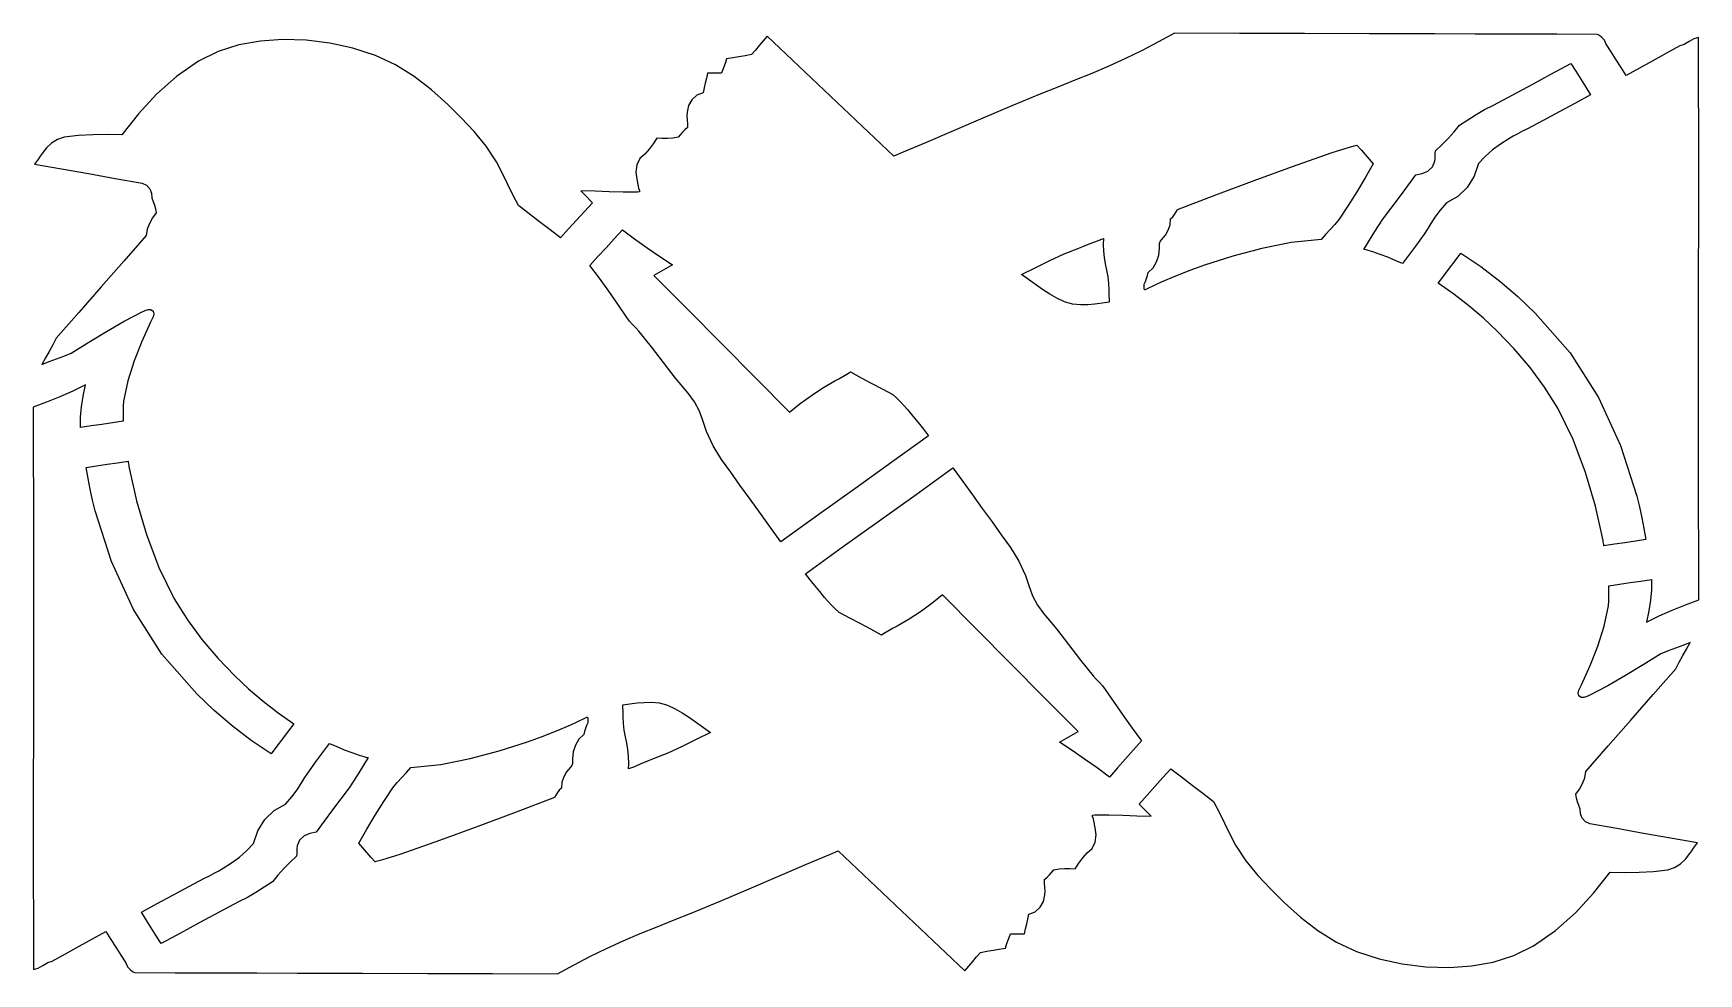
# Model space of a CAD drawing. Extents: x 48.8 to 131.4, y 204.9 to 251.6.
import ezdxf

# ---------------------------------------------------------------- set-up
doc = ezdxf.new("R2010")
doc.units = 0
doc.layers.add('cut', color=7, linetype='CONTINUOUS')

msp = doc.modelspace()

# ---------------------------------------------------------------- linework, layer by layer
at = {"layer": 'cut', "color": 7}
for points in [[(74.7727, 204.886978), (75.579166, 205.314593), (76.389561, 205.733616), (77.20698, 206.138209), (78.034518, 206.522537), (78.872599, 206.880259), (79.718829, 207.21819), (80.566911, 207.551814), (81.410538, 207.896614), (82.848699, 208.489204), (84.282627, 209.092226), (85.712207, 209.705414), (87.137319, 210.328505), (87.529644, 210.492314), (87.922314, 210.655242), (88.315228, 210.817582), (88.708283, 210.979629), (90.278246, 209.495668), (91.84662, 208.010136), (93.413948, 206.523524), (94.98077, 205.036322), (95.178515, 205.263094), (95.376296, 205.489834), (95.574104, 205.71655), (95.771936, 205.943245), (96.079141, 205.99795), (96.38634, 206.052693), (96.693553, 206.107358), (97.000801, 206.161836), (97.062756, 206.336522), (97.124761, 206.511189), (97.186798, 206.685849), (97.248848, 206.8605), (97.424031, 206.8605), (97.599214, 206.8605), (97.774397, 206.8605), (97.949581, 206.8605), (98.004315, 207.107137), (98.059086, 207.353763), (98.113879, 207.600386), (98.168687, 207.847004), (98.479687, 207.964887), (98.727178, 208.181464), (98.891794, 208.467746), (98.954169, 208.79475), (98.964779, 208.988877), (98.958799, 209.184682), (98.946629, 209.378921), (98.938665, 209.568346), (99.070633, 209.673923), (99.191154, 209.793972), (99.301961, 209.921356), (99.404786, 210.048936), (99.667867, 210.085628), (99.933024, 210.099254), (100.199034, 210.100048), (100.46467, 210.09846), (100.650384, 210.370031), (100.845456, 210.635596), (101.059424, 210.884389), (101.301828, 211.105634), (101.459506, 211.422216), (101.496034, 211.771654), (101.456003, 212.131344), (101.383994, 212.478678), (101.36333, 212.57587), (101.326479, 212.683056), (101.329125, 212.759756), (101.426904, 212.765471), (102.126846, 212.764677), (102.826563, 212.74994), (103.526153, 212.727582), (104.225698, 212.703955), (104.078982, 212.853783), (103.932633, 213.004154), (103.786575, 213.154935), (103.64072, 213.305985), (104.031007, 213.743813), (104.421294, 214.181643), (104.811581, 214.619472), (105.201868, 215.0573), (105.732847, 214.652807), (106.263818, 214.248304), (106.794789, 213.843804), (107.325768, 213.439312), (107.607266, 212.899437), (107.87676, 212.353509), (108.141804, 211.805425), (108.409941, 211.259082), (108.936808, 210.487443), (109.528104, 209.763884), (110.164933, 209.078148), (110.828396, 208.419978), (111.642763, 207.695898), (112.505476, 207.027748), (113.427012, 206.449422), (114.417842, 205.994805), (115.537464, 205.625825), (116.688367, 205.369375), (117.858847, 205.224621), (119.037197, 205.19072), (120.12223, 205.269307), (121.195343, 205.459777), (122.230795, 205.787152), (123.202834, 206.27644), (124.288253, 207.034501), (125.279065, 207.911806), (126.182866, 208.88171), (127.007254, 209.917562), (127.723188, 209.915975), (128.439997, 209.922986), (129.154861, 209.960126), (129.864961, 210.048877), (130.200053, 210.154002), (130.496638, 210.335971), (130.750881, 210.577097), (130.958949, 210.859682), (131.05276, 210.988108), (131.146534, 211.116513), (131.24031, 211.244916), (131.334121, 211.373344), (129.999131, 211.611112), (128.663641, 211.846623), (127.328591, 212.084111), (125.994914, 212.327808), (125.779461, 212.426643), (125.621788, 212.597871), (125.529369, 212.814805), (125.509657, 213.050763), (125.449531, 213.234458), (125.385015, 213.418719), (125.33037, 213.604261), (125.299851, 213.791803), (125.482781, 214.044998), (125.634908, 214.31893), (125.744306, 214.610934), (125.799045, 214.918348), (126.914084, 216.193645), (128.030729, 217.467852), (129.145932, 218.743067), (130.256655, 220.021396), (130.436111, 220.345418), (130.615547, 220.669419), (130.794984, 220.99342), (130.974441, 221.317442), (130.60916, 221.180454), (130.24214, 221.047027), (129.876695, 220.910444), (129.516131, 220.763986), (128.648269, 220.215979), (127.773506, 219.677983), (126.883675, 219.166482), (125.970612, 218.697964), (125.840775, 218.640115), (125.705192, 218.596795), (125.571578, 218.597324), (125.447647, 218.670688), (125.412796, 218.810099), (125.451094, 218.95339), (125.521386, 219.095114), (125.582521, 219.229826), (126.005367, 220.17555), (126.387619, 221.140004), (126.702317, 222.126569), (126.922492, 223.138632), (126.937045, 223.387954), (126.942945, 223.63721), (126.941093, 223.886387), (126.932732, 224.135471), (127.463579, 224.213632), (127.994423, 224.291792), (128.525269, 224.369953), (129.056116, 224.448113), (129.053444, 223.941053), (129.010544, 223.431447), (128.927902, 222.900491), (128.806006, 222.32938), (128.808387, 222.330703), (128.810768, 222.332026), (128.813149, 222.333349), (128.815531, 222.334672), (129.444064, 222.648997), (130.086324, 222.933929), (130.738496, 223.196089), (131.396769, 223.442096), (131.390286, 230.422072), (131.39534, 237.390617), (131.397192, 244.359155), (131.381238, 251.339101), (131.155474, 251.27508), (130.9185, 251.140113), (130.682544, 251.001162), (130.459847, 250.925174), (129.792838, 250.55966), (129.126196, 250.19341), (128.459753, 249.826785), (127.793342, 249.460147), (127.548266, 249.850045), (127.303191, 250.239942), (127.058115, 250.629843), (126.81304, 251.019741), (126.716334, 251.209796), (126.597918, 251.347285), (126.477635, 251.439341), (126.375342, 251.493099), (124.351999, 251.508154), (122.328622, 251.514133), (120.305213, 251.517229), (118.281778, 251.523606), (115.060029, 251.531093), (111.838242, 251.538475), (108.616459, 251.54591), (105.39471, 251.553583), (104.588244, 251.125969), (103.777851, 250.706945), (102.960432, 250.302352), (102.132894, 249.918024), (101.294814, 249.560302), (100.448581, 249.222371), (99.600499, 248.888747), (98.756872, 248.543947), (97.318711, 247.951355), (95.884783, 247.348332), (94.455205, 246.735145), (93.03009, 246.112054), (92.637766, 245.948245), (92.245098, 245.785317), (91.852184, 245.622979), (91.459127, 245.460932), (89.889163, 246.944893), (88.32079, 248.430425), (86.753465, 249.917037), (85.186642, 251.404239), (84.988897, 251.177467), (84.791116, 250.950727), (84.593306, 250.724011), (84.395474, 250.497316), (84.088269, 250.442611), (83.781069, 250.387868), (83.473856, 250.333203), (83.166609, 250.278725), (83.104654, 250.104039), (83.042649, 249.929372), (82.980612, 249.754712), (82.918562, 249.580061), (82.743379, 249.580061), (82.568195, 249.580061), (82.393015, 249.580061), (82.217832, 249.580061), (82.163097, 249.333424), (82.108326, 249.086796), (82.053531, 248.840175), (81.998722, 248.593557), (81.687723, 248.475674), (81.440232, 248.259097), (81.275616, 247.972815), (81.21324, 247.645811), (81.202631, 247.451684), (81.20861, 247.255879), (81.220781, 247.06164), (81.228745, 246.872215), (81.096776, 246.766638), (80.976256, 246.646589), (80.865451, 246.519205), (80.762626, 246.391626), (80.499545, 246.354933), (80.234388, 246.341307), (79.968378, 246.340513), (79.702742, 246.342101), (79.517028, 246.07053), (79.321954, 245.804962), (79.107985, 245.556172), (78.865582, 245.334925), (78.707904, 245.018345), (78.671375, 244.668908), (78.711409, 244.309217), (78.783418, 243.961883), (78.804082, 243.864691), (78.840933, 243.757505), (78.838288, 243.680805), (78.740508, 243.67509), (78.040566, 243.675884), (77.340846, 243.690621), (76.641259, 243.712979), (75.941711, 243.736606), (76.085195, 243.590127), (76.228332, 243.443133), (76.371175, 243.295728), (76.51377, 243.148011), (76.118831, 242.712766), (75.723896, 242.277521), (75.328957, 241.842277), (74.934022, 241.407032), (74.410911, 241.805568), (73.88783, 242.204142), (73.364752, 242.602716), (72.841644, 243.001249), (72.560146, 243.541124), (72.290652, 244.087052), (72.025608, 244.635136), (71.757471, 245.18148), (71.230604, 245.953118), (70.639305, 246.676677), (70.002477, 247.362414), (69.339013, 248.020583), (68.524647, 248.744663), (67.661933, 249.412813), (66.7404, 249.991139), (65.74957, 250.445757), (64.629946, 250.814736), (63.479043, 251.071187), (62.308563, 251.21594), (61.130212, 251.249841), (60.04518, 251.171255), (58.972067, 250.980784), (57.936615, 250.653409), (56.964575, 250.164121), (55.879156, 249.40606), (54.888347, 248.528752), (53.984547, 247.558851), (53.160158, 246.522999), (52.444224, 246.524587), (51.727415, 246.517575), (51.012551, 246.480436), (50.302452, 246.391684), (49.967359, 246.28657), (49.670775, 246.104598), (49.416531, 245.863467), (49.20846, 245.580879), (49.11465, 245.452453), (49.020873, 245.324048), (48.9271, 245.195645), (48.833289, 245.067217), (50.168281, 244.829449), (51.503768, 244.593938), (52.838821, 244.356451), (54.172499, 244.112751), (54.387952, 244.013916), (54.545622, 243.842691), (54.638041, 243.625756), (54.657726, 243.389798), (54.717853, 243.206103), (54.782369, 243.021842), (54.837013, 242.8363), (54.867533, 242.648758), (54.684602, 242.395563), (54.532475, 242.121632), (54.423078, 241.829627), (54.368338, 241.522213), (53.253299, 240.246916), (52.136657, 238.972709), (51.021454, 237.697494), (49.910731, 236.419165), (49.731274, 236.095143), (49.551837, 235.771142), (49.372401, 235.447141), (49.192945, 235.123119), (49.558226, 235.260105), (49.925243, 235.393532), (50.290688, 235.530117), (50.651252, 235.676575), (51.519114, 236.224582), (52.39388, 236.762578), (53.28371, 237.274079), (54.196772, 237.742598), (54.326608, 237.800446), (54.462191, 237.843766), (54.595808, 237.843237), (54.719739, 237.769873), (54.754587, 237.630462), (54.716291, 237.487171), (54.646, 237.345447), (54.584862, 237.210735), (54.162016, 236.265011), (53.779764, 235.300557), (53.465069, 234.313992), (53.244893, 233.301929), (53.230341, 233.052607), (53.224441, 232.803351), (53.226293, 232.554174), (53.234654, 232.30509), (52.703807, 232.226929), (52.17296, 232.148769), (51.642116, 232.070608), (51.11127, 231.992448), (51.113942, 232.499508), (51.156841, 233.009114), (51.239484, 233.54007), (51.36138, 234.111181), (51.358999, 234.109858), (51.356618, 234.108535), (51.354236, 234.107212), (51.351855, 234.105889), (50.723322, 233.791564), (50.081061, 233.506629), (49.428887, 233.244469), (48.770617, 232.998462), (48.7771, 226.01849), (48.772046, 219.049941), (48.770194, 212.081404), (48.786148, 205.101457), (49.011912, 205.165479), (49.248886, 205.300445), (49.484841, 205.439399), (49.707539, 205.515388), (50.374548, 205.880901), (51.041189, 206.247151), (51.70763, 206.613776), (52.374041, 206.980415), (52.619117, 206.590517), (52.864192, 206.200619), (53.109268, 205.810718), (53.354343, 205.42082), (53.451049, 205.230765), (53.569468, 205.093277), (53.68975, 205.00122), (53.792044, 204.947462), (55.815387, 204.932407), (57.838761, 204.926428), (59.86217, 204.923332), (61.885605, 204.916956), (65.107355, 204.909468), (68.329138, 204.902086), (71.550924, 204.894651)], [(116.70244, 240.124104), (116.340358, 240.286106), (115.973505, 240.43759), (115.601763, 240.577801), (115.225012, 240.705978), (115.115379, 240.738739), (115.005794, 240.771651), (114.895876, 240.803377), (114.785245, 240.832587), (115.013155, 241.212849), (115.238426, 241.585274), (115.470556, 241.953812), (115.719039, 242.322419), (116.138968, 242.870125), (116.55244, 243.42272), (116.961332, 243.978747), (117.367515, 244.536754), (117.671633, 244.592157), (117.958608, 244.717898), (118.18426, 244.920241), (118.30441, 245.205446), (118.326159, 245.336139), (118.326953, 245.47091), (118.324254, 245.603305), (118.335393, 245.726863), (118.65438, 246.025657), (118.9639, 246.335042), (119.259794, 246.656598), (119.537903, 246.991902), (119.947724, 247.255845), (120.358759, 247.517605), (120.778076, 247.764948), (121.212737, 247.98564), (122.177145, 248.496664), (123.137922, 249.014567), (124.096512, 249.536577), (125.054362, 250.059931), (125.299567, 249.669387), (125.54477, 249.278841), (125.789975, 248.888297), (126.035181, 248.497751), (125.253371, 248.072375), (124.470363, 247.649248), (123.685704, 247.229212), (122.898937, 246.813101), (122.66187, 246.694928), (122.425772, 246.572143), (122.197198, 246.447495), (121.982714, 246.323726), (121.56827, 246.059894), (121.170512, 245.769373), (120.799936, 245.446875), (120.467046, 245.087108), (120.250794, 244.470666), (119.910391, 243.909614), (119.450797, 243.449869), (118.876961, 243.137356), (118.57863, 242.777433), (118.314155, 242.429509), (118.100477, 242.11925), (117.954536, 241.872317), (117.771063, 241.593746), (117.339295, 240.993398), (116.902116, 240.395458)], [(103.919758, 238.822373), (103.886209, 238.85535), (103.878483, 238.92765), (103.882346, 239.01759), (103.883669, 239.103492), (103.883669, 239.104022), (103.883669, 239.104551), (103.883669, 239.10508), (103.883669, 239.105609), (103.948492, 239.243907), (104.002686, 239.386822), (104.045562, 239.533305), (104.076423, 239.682316), (104.328677, 239.919065), (104.504664, 240.212097), (104.607476, 240.540863), (104.640213, 240.884829), (104.643176, 241.002441), (104.643706, 241.118845), (104.670497, 241.224176), (104.752391, 241.308575), (104.93589, 241.530653), (105.078001, 241.780602), (105.168538, 242.052147), (105.197325, 242.339003), (105.299528, 242.446238), (105.386624, 242.567312), (105.465888, 242.692182), (105.544591, 242.810808), (107.438489, 243.540999), (109.337975, 244.256824), (111.245562, 244.950501), (113.163762, 245.614256), (113.482368, 245.717668), (113.801665, 245.818943), (114.122147, 245.916317), (114.444306, 246.00803), (114.642894, 245.775289), (114.84474, 245.545292), (115.045191, 245.314118), (115.239607, 245.077853), (114.845189, 244.375897), (114.433643, 243.683536), (114.004947, 243.001683), (113.559087, 242.33125), (113.342361, 242.070477), (113.115698, 241.818221), (112.885934, 241.568618), (112.659919, 241.315809), (111.183025, 241.164073), (109.726224, 240.880828), (108.290365, 240.497394), (106.876291, 240.045086), (106.151624, 239.785406), (105.436249, 239.501727), (104.729179, 239.197756), (104.029438, 238.8772), (103.993542, 238.850498), (103.96366, 238.833009), (103.939266, 238.823907), (103.919872, 238.82232), (103.919872, 238.822309), (103.919872, 238.822296), (103.919872, 238.822285)], [(85.865563, 226.323395), (85.352528, 227.022295), (84.843617, 227.72429), (84.336668, 228.427603), (83.829512, 229.130458), (83.370113, 229.768172), (82.911297, 230.408707), (82.498046, 231.075709), (82.17535, 231.792828), (82.003524, 232.294919), (81.817805, 232.794566), (81.581286, 233.267218), (81.257061, 233.688321), (80.631366, 234.447696), (80.031558, 235.222804), (79.435235, 236.000909), (78.82, 236.76927), (78.660945, 236.935055), (78.499293, 237.098028), (78.346454, 237.268575), (78.213834, 237.457083), (77.769223, 238.108307), (77.32128, 238.758505), (76.861633, 239.400202), (76.381904, 240.025917), (76.785367, 240.470592), (77.18883, 240.915269), (77.592296, 241.359944), (77.995759, 241.804621), (78.606232, 241.350707), (79.227241, 240.911263), (79.855854, 240.482609), (80.489147, 240.061057), (80.257094, 239.932625), (80.025867, 239.802625), (79.794899, 239.672135), (79.563622, 239.542227), (81.244919, 237.846597), (82.926137, 236.150888), (84.607389, 234.455216), (86.288793, 232.759694), (86.822735, 233.185472), (87.374375, 233.587806), (87.945722, 233.961075), (88.538786, 234.299651), (88.734765, 234.411287), (88.93075, 234.522894), (89.126737, 234.634503), (89.322717, 234.746136), (89.841634, 234.460042), (90.364852, 234.181552), (90.88855, 233.904232), (91.408896, 233.621657), (91.609712, 233.446487), (91.796259, 233.25877), (91.97167, 233.066333), (92.139082, 232.877), (92.406025, 232.557053), (92.669614, 232.234489), (92.930197, 231.909556), (93.188115, 231.582505), (91.357476, 230.267727), (89.526838, 228.952951), (87.696201, 227.638173)], [(100.73804, 238.074099), (100.329291, 238.116713), (99.935805, 238.233926), (99.558837, 238.405572), (99.199634, 238.605848), (98.844081, 238.839145), (98.496715, 239.0844), (98.152511, 239.334291), (97.806436, 239.581499), (98.503668, 239.939541), (99.206431, 240.286585), (99.919748, 240.610395), (100.64864, 240.898733), (100.954205, 241.018954), (101.259558, 241.139892), (101.565115, 241.260267), (101.871304, 241.378806), (101.853603, 241.065142), (101.864583, 240.749005), (101.900368, 240.433444), (101.957105, 240.121519), (102.018587, 239.796555), (102.076779, 239.471398), (102.117379, 239.144318), (102.126084, 238.813589), (102.131243, 238.664252), (102.136403, 238.514898), (102.141562, 238.365543), (102.146722, 238.21621), (101.796784, 238.160973), (101.44507, 238.11779), (101.09201, 238.086791), (100.738022, 238.074091), (100.738022, 238.074091), (100.738024, 238.074091), (100.738024, 238.074091)], [(126.693562, 226.121857), (126.682767, 226.18736), (126.672236, 226.25295), (126.661653, 226.318493), (126.650699, 226.383855), (126.275001, 228.085893), (125.785239, 229.760002), (125.165709, 231.38883), (124.400709, 232.955031), (123.754319, 233.986917), (123.030326, 234.965994), (122.242344, 235.895473), (121.403991, 236.77857), (120.71682, 237.423264), (119.998442, 238.036394), (119.249549, 238.612696), (118.470838, 239.146903), (118.751958, 239.519878), (119.033078, 239.892853), (119.314198, 240.265826), (119.595318, 240.638801), (120.581859, 239.979676), (121.525633, 239.259094), (122.426931, 238.485389), (123.286046, 237.66689), (125.016175, 235.691979), (126.423872, 233.479147), (127.521237, 231.091071), (128.320366, 228.590441), (128.454554, 228.054371), (128.572188, 227.514692), (128.677987, 226.972482), (128.776669, 226.428816), (128.2559, 226.352076), (127.735128, 226.275336), (127.21436, 226.198597)], [(60.572018, 215.801557), (59.585477, 216.460681), (58.641703, 217.181263), (57.740405, 217.954969), (56.881287, 218.773468), (55.151158, 220.748379), (53.743461, 222.961213), (52.646099, 225.349287), (51.84697, 227.849917), (51.712781, 228.385986), (51.595147, 228.925665), (51.489349, 229.467876), (51.390667, 230.011541), (51.911436, 230.088281), (52.432204, 230.165021), (52.952973, 230.241761), (53.473742, 230.3185), (53.484537, 230.252998), (53.495067, 230.187407), (53.505651, 230.121862), (53.516605, 230.056499), (53.892302, 228.354461), (54.382067, 226.680355), (55.001597, 225.051527), (55.766597, 223.485326), (56.412985, 222.453438), (57.136978, 221.474361), (57.92496, 220.544882), (58.763313, 219.661788), (59.450484, 219.017093), (60.168864, 218.403964), (60.917757, 217.827662), (61.696468, 217.293455), (61.415348, 216.92048), (61.134228, 216.547507), (60.853109, 216.174532)], [(102.156559, 214.64659), (101.549589, 215.097447), (100.932311, 215.534163), (100.307558, 215.96027), (99.678156, 216.379298), (99.910209, 216.50773), (100.141437, 216.63773), (100.372405, 216.768222), (100.603682, 216.89813), (98.922385, 218.59376), (97.241167, 220.289469), (95.559914, 221.985142), (93.878511, 223.680663), (93.344569, 223.254885), (92.792928, 222.852552), (92.221582, 222.479283), (91.628518, 222.140706), (91.432539, 222.02907), (91.236551, 221.917464), (91.040566, 221.805855), (90.844587, 221.694222), (90.32567, 221.980316), (89.802451, 222.258805), (89.278756, 222.536126), (88.758411, 222.818701), (88.557595, 222.993871), (88.371048, 223.181587), (88.195634, 223.374024), (88.028222, 223.563357), (87.786946, 223.852489), (87.548585, 224.14389), (87.312717, 224.437255), (87.078926, 224.732279), (88.908141, 226.046022), (90.737359, 227.359768), (92.566575, 228.673512), (94.395793, 229.987255), (94.884523, 229.320185), (95.369994, 228.650681), (95.853864, 227.980124), (96.337792, 227.309897), (96.797191, 226.672182), (97.25601, 226.031647), (97.66926, 225.364646), (97.991956, 224.647527), (98.163782, 224.145438), (98.349501, 223.645791), (98.58602, 223.173139), (98.910246, 222.752036), (99.53594, 221.992661), (100.135748, 221.217554), (100.732071, 220.439448), (101.347307, 219.671088), (101.506361, 219.505303), (101.668011, 219.34233), (101.82085, 219.171782), (101.95347, 218.983274), (102.39244, 218.340488), (102.834641, 217.69868), (103.288039, 217.064971), (103.760595, 216.446478), (103.359585, 215.996507), (102.958577, 215.546535), (102.557567, 215.096561)], [(78.296, 215.061551), (78.313701, 215.297364), (78.302721, 215.691355), (78.266936, 216.006913), (78.210198, 216.318838), (78.148717, 216.643802), (78.090527, 216.968959), (78.049927, 217.29604), (78.041222, 217.626769), (78.036063, 217.776105), (78.030904, 217.92546), (78.025744, 218.074814), (78.020585, 218.224148), (78.370523, 218.279385), (78.722236, 218.322567), (79.075296, 218.352068), (79.429285, 218.36625), (79.838037, 218.325044), (80.23152, 218.206421), (80.60849, 218.034775), (80.967694, 217.834498), (81.323246, 217.601205), (81.67061, 217.355949), (82.014814, 217.106058), (82.360889, 216.858847), (81.663654, 216.500808), (80.960891, 216.153765), (80.247577, 215.829954), (79.518685, 215.541617), (79.21312, 215.421395), (78.90777, 215.300457), (78.60221, 215.150782), (78.296021, 215.061543), (78.296019, 215.061543), (78.296016, 215.061543), (78.296016, 215.061543)], [(65.723125, 210.431859), (65.524536, 210.6646), (65.322691, 210.894597), (65.12224, 211.125769), (64.927824, 211.362034), (65.322241, 212.063989), (65.733787, 212.756351), (66.162481, 213.438203), (66.608341, 214.108636), (66.825067, 214.369409), (67.051733, 214.621668), (67.281497, 214.871268), (67.507512, 215.124078), (68.984405, 215.275816), (70.441204, 215.559061), (71.877063, 215.942495), (73.291137, 216.394803), (74.015804, 216.654483), (74.731179, 216.938162), (75.438249, 217.242131), (76.137992, 217.562689), (76.173888, 217.589391), (76.20377, 217.60688), (76.228139, 217.615982), (76.247533, 217.617569), (76.247533, 217.617702), (76.247533, 217.617834), (76.247533, 217.617966), (76.247533, 217.618098), (76.281082, 217.585121), (76.288808, 217.512821), (76.284945, 217.422881), (76.283622, 217.336979), (76.283622, 217.336449), (76.283622, 217.33592), (76.283622, 217.335391), (76.283622, 217.334862), (76.218799, 217.196564), (76.164604, 217.053647), (76.121728, 216.907163), (76.090867, 216.758152), (75.838616, 216.521403), (75.662631, 216.228374), (75.559817, 215.899609), (75.52708, 215.555642), (75.524117, 215.43803), (75.523588, 215.321626), (75.496796, 215.216296), (75.414902, 215.131896), (75.231403, 214.909821), (75.089293, 214.659869), (74.998755, 214.388324), (74.969968, 214.101468), (74.867765, 213.994233), (74.780669, 213.87316), (74.701405, 213.748289), (74.622702, 213.629661), (72.728804, 212.899469), (70.829316, 212.183647), (68.921728, 211.48997), (67.003528, 210.826215), (66.684922, 210.722803), (66.365626, 210.621528), (66.045146, 210.524154), (65.722987, 210.432441), (65.722987, 210.432454), (65.722987, 210.432468), (65.722987, 210.432478)], [(55.11292, 206.380427), (54.867715, 206.770973), (54.62251, 207.161517), (54.377305, 207.552063), (54.132099, 207.942606), (54.913909, 208.367982), (55.696914, 208.791109), (56.481576, 209.211146), (57.268343, 209.627256), (57.50541, 209.745429), (57.741508, 209.868215), (57.970082, 209.992862), (58.184566, 210.116632), (58.59901, 210.380464), (58.996768, 210.670984), (59.367344, 210.993482), (59.700237, 211.353249), (59.916489, 211.969691), (60.256889, 212.530743), (60.716486, 212.990488), (61.290319, 213.303001), (61.58865, 213.662845), (61.853125, 214.010589), (62.066803, 214.32067), (62.212744, 214.567524), (62.396217, 214.846178), (62.827985, 215.4467), (63.265164, 216.04482), (63.464864, 216.316253), (63.826949, 216.154251), (64.193799, 216.002764), (64.565541, 215.862554), (64.942294, 215.734376), (65.051927, 215.701618), (65.161512, 215.668709), (65.271431, 215.63698), (65.382061, 215.60777), (65.154151, 215.227509), (64.92888, 214.855084), (64.69675, 214.486546), (64.448267, 214.117939), (64.028339, 213.570233), (63.614864, 213.017637), (63.205971, 212.46161), (62.799788, 211.903604), (62.495671, 211.8482), (62.208696, 211.72246), (61.983044, 211.520117), (61.862894, 211.234912), (61.841145, 211.104218), (61.840351, 210.969447), (61.84305, 210.837053), (61.831911, 210.713495), (61.512924, 210.414701), (61.203401, 210.105316), (60.907507, 209.78376), (60.629398, 209.448456), (60.21958, 209.184513), (59.808544, 208.922753), (59.389227, 208.675409), (58.954567, 208.454718), (57.990158, 207.943694), (57.029382, 207.425793), (56.070791, 206.903781)]]:
    msp.add_lwpolyline(points, close=True, dxfattribs=at)

doc.saveas('drawing.dxf')
